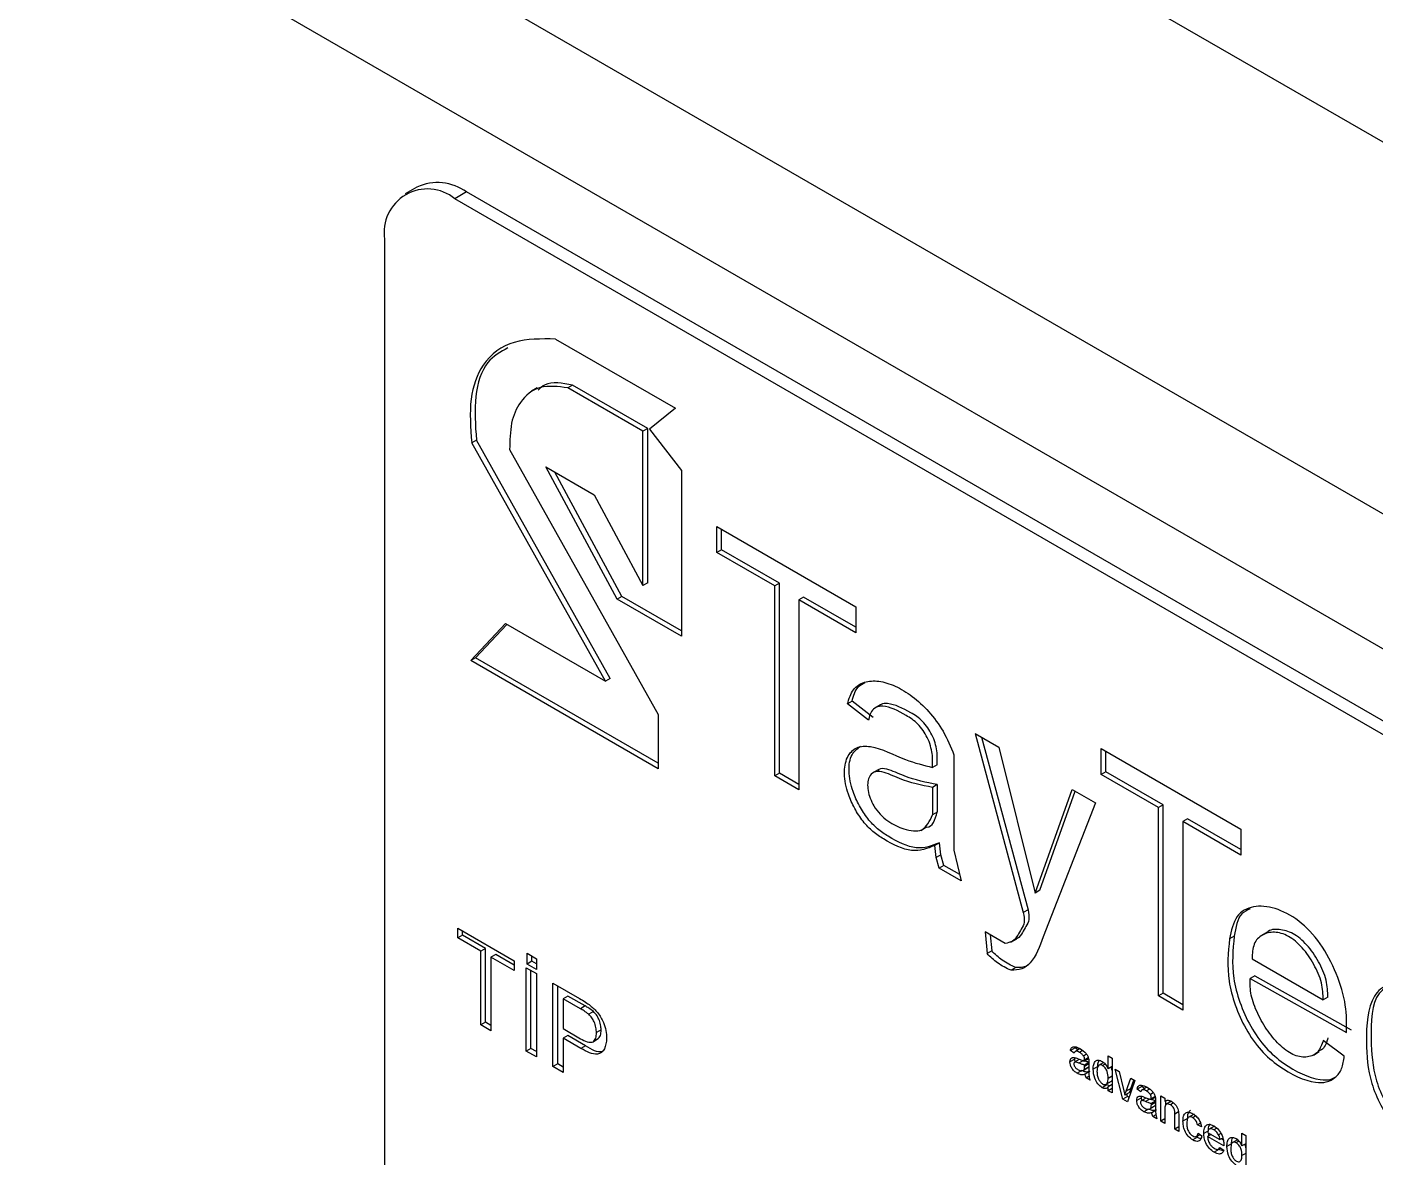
# Model space of a CAD drawing. Extents: x 75 to 2075, y 25 to 1460.
# Drawn here: x 1820.7 to 1874.9, y 1175.5 to 1220.9 of the extents above; entities that cross this region are included whole.
import ezdxf

# ---------------------------------------------------------------- set-up
doc = ezdxf.new("R2010")
doc.units = 0
doc.header["$LTSCALE"] = 5
doc.linetypes.add('SLD-KATı', pattern=[0])
doc.layers.get('0').update_dxf_attribs({"linetype": 'CONTINUOUS'})

msp = doc.modelspace()

# ---------------------------------------------------------------- linework, layer by layer
at = {"color": 7, "linetype": 'SLD-KATı'}
for p, q in [((1627.393, 1359.407), (1948.96, 1173.771)), ((1935.997, 1166.287), (1614.43, 1351.924)), ((1932.545, 1162.837), (1613.168, 1347.209)), ((1836.373, 1214.504), (1835.901, 1214.231)), ((1838.373, 1214.306), (1837.901, 1214.033)), ((1926.997, 1163.144), (1838.373, 1214.306)), ((1926.525, 1162.872), (1837.901, 1214.033)), ((1835.073, 1212.4), (1835.073, 1137.278)), ((1841.948, 1208.383), (1846.779, 1205.595)), ((1842.634, 1206.528), (1842.446, 1206.419)), ((1845.663, 1204.779), (1842.634, 1206.528)), ((1841.22, 1206.424), (1840.985, 1206.288)), ((1845.474, 1204.67), (1842.446, 1206.419)), ((1846.779, 1205.595), (1845.739, 1204.755)), ((1845.663, 1204.779), (1845.474, 1204.67)), ((1845.474, 1198.46), (1845.474, 1204.67)), ((1845.663, 1198.569), (1845.663, 1204.779)), ((1845.739, 1204.755), (1847.022, 1203.096)), ((1838.766, 1204.311), (1838.577, 1204.202)), ((1843.96, 1194.604), (1838.577, 1204.202)), ((1844.149, 1194.713), (1838.766, 1204.311)), ((1840.105, 1203.933), (1846.088, 1193.264)), ((1841.562, 1203.238), (1843.502, 1202.117)), ((1844.435, 1197.91), (1841.562, 1203.238)), ((1844.623, 1198.019), (1841.921, 1203.031)), ((1847.022, 1203.096), (1847.022, 1196.416)), ((1843.502, 1202.117), (1845.474, 1198.46)), ((1848.445, 1200.833), (1854.041, 1197.603)), ((1848.445, 1199.791), (1848.445, 1200.833)), ((1848.634, 1199.899), (1848.634, 1200.724)), ((1848.634, 1199.899), (1848.445, 1199.791)), ((1850.776, 1198.445), (1848.445, 1199.791)), ((1850.965, 1198.554), (1848.634, 1199.899)), ((1845.663, 1198.569), (1845.474, 1198.46)), ((1850.965, 1198.554), (1850.776, 1198.445)), ((1850.776, 1190.792), (1850.776, 1198.445)), ((1850.965, 1190.9), (1850.965, 1198.554)), ((1844.623, 1198.019), (1844.435, 1197.91)), ((1847.022, 1196.416), (1844.435, 1197.91)), ((1847.022, 1196.634), (1844.623, 1198.019)), ((1851.933, 1197.995), (1851.745, 1197.886)), ((1851.745, 1197.886), (1851.745, 1190.232)), ((1854.041, 1196.561), (1851.745, 1197.886)), ((1854.041, 1196.778), (1851.933, 1197.995)), ((1854.041, 1197.603), (1854.041, 1196.561)), ((1838.538, 1195.443), (1839.936, 1196.927)), ((1838.727, 1195.552), (1839.992, 1196.895)), ((1839.936, 1196.927), (1843.96, 1194.604)), ((1838.727, 1195.552), (1838.538, 1195.443)), ((1846.088, 1191.084), (1838.538, 1195.443)), ((1846.088, 1191.302), (1838.727, 1195.552)), ((1844.149, 1194.713), (1843.96, 1194.604)), ((1853.892, 1193.801), (1853.704, 1193.692)), ((1854.55, 1193.036), (1853.704, 1193.692)), ((1854.738, 1193.145), (1853.892, 1193.801)), ((1855.039, 1193.66), (1854.804, 1193.524)), ((1846.088, 1193.264), (1846.088, 1191.084)), ((1858.849, 1192.499), (1859.798, 1191.951)), ((1858.849, 1192.499), (1860.786, 1185.295)), ((1859.107, 1192.35), (1860.975, 1185.403)), ((1859.798, 1191.951), (1861.263, 1186.08)), ((1863.924, 1191.897), (1869.547, 1188.651)), ((1863.924, 1190.855), (1863.924, 1191.897)), ((1857.995, 1191.64), (1857.995, 1187.806)), ((1864.112, 1190.964), (1864.112, 1191.788)), ((1850.965, 1190.9), (1850.776, 1190.792)), ((1851.745, 1190.232), (1850.776, 1190.792)), ((1851.745, 1190.45), (1850.965, 1190.9)), ((1854.94, 1191.04), (1854.704, 1190.904)), ((1857.318, 1191.244), (1857.13, 1191.135)), ((1864.112, 1190.964), (1863.924, 1190.855)), ((1866.225, 1189.527), (1863.924, 1190.855)), ((1866.414, 1189.635), (1864.112, 1190.964)), ((1857.318, 1190.444), (1857.13, 1190.335)), ((1857.13, 1190.335), (1857.13, 1189.227)), ((1857.318, 1190.444), (1857.318, 1189.336)), ((1861.263, 1186.08), (1862.75, 1190.247)), ((1862.75, 1190.247), (1863.686, 1189.707)), ((1861.451, 1186.189), (1862.874, 1190.176)), ((1863.686, 1189.707), (1861.58, 1184.321)), ((1857.318, 1189.336), (1857.13, 1189.227)), ((1866.414, 1189.635), (1866.225, 1189.527)), ((1866.225, 1181.934), (1866.225, 1189.527)), ((1866.414, 1182.043), (1866.414, 1189.635)), ((1856.654, 1188.603), (1856.89, 1188.739)), ((1867.397, 1189.068), (1867.208, 1188.959)), ((1867.208, 1188.959), (1867.208, 1181.367)), ((1869.547, 1187.609), (1867.208, 1188.959)), ((1869.547, 1187.827), (1867.397, 1189.068)), ((1869.547, 1188.651), (1869.547, 1187.609)), ((1857.407, 1188.101), (1857.218, 1187.992)), ((1857.461, 1187.622), (1857.407, 1188.101)), ((1857.272, 1187.513), (1857.218, 1187.992)), ((1857.461, 1187.622), (1857.272, 1187.513)), ((1857.581, 1187.193), (1857.461, 1187.622)), ((1857.995, 1187.806), (1858.287, 1186.568)), ((1857.392, 1187.084), (1857.272, 1187.513)), ((1857.581, 1187.193), (1857.392, 1187.084)), ((1858.287, 1186.568), (1857.392, 1187.084)), ((1858.228, 1186.82), (1857.581, 1187.193)), ((1861.451, 1186.189), (1861.263, 1186.08)), ((1860.975, 1185.403), (1860.786, 1185.295)), ((1838.013, 1184.663), (1840.286, 1183.351)), ((1838.013, 1184.276), (1838.013, 1184.663)), ((1838.202, 1184.384), (1838.013, 1184.276)), ((1838.944, 1183.738), (1838.013, 1184.276)), ((1838.202, 1184.384), (1838.202, 1184.554)), ((1839.133, 1183.847), (1838.202, 1184.384)), ((1859.244, 1184.516), (1859.324, 1183.642)), ((1860.05, 1184.05), (1859.244, 1184.516)), ((1859.453, 1184.395), (1859.512, 1183.751)), ((1869.275, 1184.342), (1869.087, 1184.233)), ((1870.623, 1184.509), (1870.387, 1184.373)), ((1839.133, 1183.847), (1838.944, 1183.738)), ((1838.944, 1180.77), (1838.944, 1183.738)), ((1839.133, 1180.878), (1839.133, 1183.847)), ((1859.512, 1183.751), (1859.324, 1183.642)), ((1860.285, 1184.105), (1860.52, 1184.241)), ((1839.543, 1183.61), (1839.354, 1183.501)), ((1839.354, 1183.501), (1839.354, 1180.533)), ((1840.286, 1182.964), (1839.354, 1183.501)), ((1840.286, 1183.181), (1839.543, 1183.61)), ((1840.286, 1183.351), (1840.286, 1182.964)), ((1840.807, 1183.652), (1841.18, 1183.437)), ((1840.807, 1183.222), (1840.807, 1183.652)), ((1840.996, 1183.331), (1840.807, 1183.222)), ((1841.18, 1183.007), (1840.807, 1183.222)), ((1840.996, 1183.331), (1840.996, 1183.543)), ((1841.18, 1183.224), (1840.996, 1183.331)), ((1841.18, 1183.437), (1841.18, 1183.007)), ((1869.994, 1183.429), (1872.861, 1181.774)), ((1840.77, 1183.071), (1841.18, 1182.835)), ((1840.77, 1179.716), (1840.77, 1183.071)), ((1840.958, 1179.825), (1840.958, 1182.962)), ((1841.18, 1182.835), (1841.18, 1179.479)), ((1860.48, 1183.078), (1860.292, 1182.969)), ((1870.11, 1182.741), (1869.921, 1182.632)), ((1869.921, 1182.632), (1873.792, 1180.461)), ((1870.11, 1182.741), (1873.981, 1180.57)), ((1841.85, 1182.448), (1842.918, 1181.831)), ((1841.85, 1179.092), (1841.85, 1182.448)), ((1842.039, 1179.201), (1842.039, 1182.339)), ((1842.448, 1181.933), (1842.26, 1181.824)), ((1842.954, 1181.423), (1842.26, 1181.824)), ((1842.26, 1181.824), (1842.26, 1180.619)), ((1843.142, 1181.532), (1842.448, 1181.933)), ((1866.414, 1182.043), (1866.225, 1181.934)), ((1867.208, 1181.367), (1866.225, 1181.934)), ((1867.208, 1181.585), (1866.414, 1182.043)), ((1873.05, 1181.883), (1872.861, 1181.774)), ((1843.142, 1181.532), (1842.954, 1181.423)), ((1843.477, 1181.309), (1843.288, 1181.201)), ((1839.133, 1180.878), (1838.944, 1180.77)), ((1839.354, 1180.533), (1838.944, 1180.77)), ((1839.354, 1180.751), (1839.133, 1180.878)), ((1842.26, 1180.619), (1842.961, 1180.215)), ((1843.79, 1180.568), (1843.601, 1180.459)), ((1842.448, 1180.341), (1842.26, 1180.232)), ((1842.26, 1180.232), (1842.26, 1178.856)), ((1842.972, 1179.821), (1842.26, 1180.232)), ((1843.16, 1179.93), (1842.448, 1180.341)), ((1843.16, 1179.93), (1842.972, 1179.821)), ((1843.44, 1180.081), (1843.675, 1180.217)), ((1873.708, 1179.514), (1872.861, 1180.146)), ((1840.958, 1179.825), (1840.77, 1179.716)), ((1841.18, 1179.479), (1840.77, 1179.716)), ((1841.18, 1179.697), (1840.958, 1179.825)), ((1862.854, 1179.389), (1862.665, 1179.28)), ((1862.869, 1179.844), (1862.681, 1179.735)), ((1862.836, 1179.628), (1862.681, 1179.735)), ((1863.04, 1179.377), (1862.851, 1179.268)), ((1862.854, 1179.389), (1862.864, 1179.447)), ((1862.87, 1179.272), (1862.854, 1179.389)), ((1862.986, 1179.763), (1862.869, 1179.844)), ((1863.074, 1179.814), (1862.886, 1179.706)), ((1863.175, 1179.733), (1863.054, 1179.663)), ((1863.335, 1179.586), (1863.215, 1179.516)), ((1863.408, 1179.404), (1863.254, 1179.315)), ((1863.403, 1179.441), (1863.255, 1179.356)), ((1864.202, 1179.52), (1864.357, 1179.431)), ((1864.202, 1179.004), (1864.202, 1179.52)), ((1864.357, 1179.431), (1864.357, 1178.033)), ((1872.463, 1179.558), (1872.699, 1179.694)), ((1842.039, 1179.201), (1841.85, 1179.092)), ((1842.26, 1178.856), (1841.85, 1179.092)), ((1842.26, 1179.073), (1842.039, 1179.201)), ((1863.143, 1178.933), (1862.955, 1178.824)), ((1863.21, 1179.341), (1863.021, 1179.232)), ((1863.197, 1178.94), (1863.386, 1179.049)), ((1863.42, 1179.082), (1863.231, 1178.973)), ((1863.254, 1179.101), (1863.255, 1179.153)), ((1863.426, 1179.251), (1863.255, 1179.153)), ((1863.427, 1178.876), (1863.271, 1178.785)), ((1863.38, 1179.059), (1863.42, 1179.082)), ((1863.42, 1179.082), (1863.426, 1179.102)), ((1863.426, 1179.233), (1863.426, 1179.014)), ((1863.785, 1179.091), (1863.597, 1178.982)), ((1863.999, 1179.243), (1863.808, 1179.133)), ((1864.082, 1179.196), (1863.973, 1179.133)), ((1864.357, 1179.094), (1864.202, 1179.004)), ((1864.481, 1178.983), (1864.645, 1178.888)), ((1864.789, 1177.783), (1864.481, 1178.983)), ((1864.645, 1178.888), (1864.822, 1178.174)), ((1863.437, 1178.702), (1863.317, 1178.633)), ((1863.472, 1178.543), (1863.317, 1178.633)), ((1864.152, 1178.351), (1863.963, 1178.242)), ((1864.1, 1178.368), (1864.336, 1178.504)), ((1864.269, 1178.316), (1864.152, 1178.351)), ((1864.357, 1178.709), (1864.202, 1178.619)), ((1864.357, 1178.366), (1864.202, 1178.277)), ((1864.931, 1178.099), (1865.109, 1178.62)), ((1865.273, 1178.526), (1864.985, 1177.67)), ((1865.109, 1178.62), (1865.273, 1178.526)), ((1865.12, 1178.208), (1865.235, 1178.547)), ((1865.555, 1178.294), (1865.366, 1178.185)), ((1865.671, 1178.213), (1865.555, 1178.294)), ((1864.202, 1178.122), (1864.202, 1178.277)), ((1864.357, 1178.212), (1864.202, 1178.122)), ((1864.357, 1178.033), (1864.202, 1178.122)), ((1864.977, 1177.892), (1864.789, 1177.783)), ((1864.985, 1177.67), (1864.789, 1177.783)), ((1865.066, 1178.045), (1864.877, 1177.936)), ((1865.12, 1178.208), (1864.931, 1178.099)), ((1864.977, 1177.892), (1864.955, 1177.981)), ((1865.047, 1177.852), (1864.977, 1177.892)), ((1865.539, 1177.839), (1865.351, 1177.73)), ((1865.521, 1178.078), (1865.366, 1178.185)), ((1865.725, 1177.826), (1865.537, 1177.718)), ((1865.539, 1177.839), (1865.549, 1177.897)), ((1865.555, 1177.722), (1865.539, 1177.839)), ((1865.759, 1178.264), (1865.571, 1178.155)), ((1865.895, 1177.791), (1865.707, 1177.682)), ((1865.86, 1178.183), (1865.739, 1178.113)), ((1866.02, 1178.035), (1865.9, 1177.966)), ((1866.088, 1177.891), (1865.94, 1177.806)), ((1866.094, 1177.853), (1865.94, 1177.764)), ((1866.328, 1177.916), (1866.484, 1177.827)), ((1866.328, 1176.895), (1866.328, 1177.916)), ((1866.484, 1177.827), (1866.484, 1177.684)), ((1865.829, 1177.383), (1865.64, 1177.274)), ((1865.882, 1177.39), (1866.071, 1177.499)), ((1866.105, 1177.531), (1865.917, 1177.423)), ((1866.111, 1177.701), (1865.94, 1177.603)), ((1865.94, 1177.551), (1865.94, 1177.603)), ((1866.112, 1177.325), (1865.956, 1177.235)), ((1866.065, 1177.509), (1866.105, 1177.531)), ((1866.105, 1177.531), (1866.111, 1177.551)), ((1866.111, 1177.682), (1866.111, 1177.464)), ((1866.564, 1177.73), (1866.484, 1177.684)), ((1866.484, 1177.353), (1866.484, 1176.805)), ((1866.517, 1177.543), (1866.517, 1177.72)), ((1866.757, 1177.695), (1866.521, 1177.559)), ((1866.837, 1177.626), (1866.71, 1177.553)), ((1866.123, 1177.152), (1866.002, 1177.083)), ((1866.158, 1176.993), (1866.002, 1177.083)), ((1866.484, 1176.984), (1866.328, 1176.895)), ((1866.484, 1176.805), (1866.328, 1176.895)), ((1866.887, 1176.572), (1866.887, 1177.182)), ((1867.042, 1176.662), (1866.887, 1176.572)), ((1867.042, 1177.108), (1867.042, 1176.482)), ((1867.402, 1177), (1867.213, 1176.891)), ((1867.659, 1177.175), (1867.423, 1177.039)), ((1867.733, 1177.103), (1867.611, 1177.032)), ((1867.923, 1176.812), (1867.803, 1176.742)), ((1867.958, 1176.671), (1867.803, 1176.742)), ((1868.481, 1176.69), (1868.246, 1176.554)), ((1867.042, 1176.482), (1866.887, 1176.572)), ((1867.799, 1176.246), (1867.61, 1176.137)), ((1867.756, 1176.281), (1867.892, 1176.36)), ((1867.819, 1176.411), (1867.974, 1176.303)), ((1868.24, 1176.511), (1868.051, 1176.402)), ((1868.207, 1176.438), (1868.703, 1176.151)), ((1868.346, 1176.357), (1868.207, 1176.276)), ((1868.858, 1175.901), (1868.207, 1176.276)), ((1868.574, 1176.609), (1868.46, 1176.543)), ((1868.736, 1176.401), (1868.646, 1176.349)), ((1868.816, 1176.216), (1868.703, 1176.151)), ((1868.843, 1176.127), (1868.752, 1176.179)), ((1869.385, 1176.134), (1869.194, 1176.023)), ((1869.588, 1176.411), (1869.743, 1176.321)), ((1869.588, 1175.895), (1869.588, 1176.411)), ((1869.743, 1176.321), (1869.743, 1174.923)), ((1868.657, 1175.75), (1868.468, 1175.641)), ((1868.65, 1175.771), (1868.724, 1175.814)), ((1868.828, 1175.695), (1868.657, 1175.75)), ((1868.702, 1175.829), (1868.854, 1175.724)), ((1869.171, 1175.981), (1868.983, 1175.872)), ((1869.468, 1176.087), (1869.359, 1176.023)), ((1869.743, 1175.984), (1869.588, 1175.895)), ((1869.743, 1175.599), (1869.588, 1175.51))]:
    msp.add_line(p, q, dxfattribs=at)
at = {"color": 8, "linetype": 'SLD-KATı'}
for p, q in [((1863.426, 1179.2), (1863.254, 1179.101)), ((1866.111, 1177.65), (1865.94, 1177.551)), ((1867.035, 1177.268), (1866.887, 1177.182))]:
    msp.add_line(p, q, dxfattribs=at)
at = {"color": 7, "linetype": 'SLD-KATı'}
for centre, radius, start, end in [((1837.201, 1212.67), 2.012, 54.3824, 114.3071), ((1836.797, 1212.68), 1.747, 50.7967, 189.214)]:
    msp.add_arc(centre, radius, start, end, dxfattribs=at)
for points, knots in [([(1841.948, 1208.383), (1841.373, 1208.393), (1840.225, 1208.413), (1839.008, 1207.545), (1838.447, 1206.032), (1838.534, 1204.814), (1838.577, 1204.202)], [0, 0, 0, 0, 0.279186, 0.557658, 0.7777974, 1, 1, 1, 1]), ([(1840.033, 1208.03), (1839.74, 1207.867), (1839.086, 1207.503), (1838.644, 1206.125), (1838.725, 1204.918), (1838.766, 1204.311)], [0, 0, 0, 0, 0.28811, 0.642395, 1, 1, 1, 1]), ([(1842.446, 1206.419), (1842.058, 1206.468), (1841.286, 1206.567), (1840.534, 1205.947), (1840.128, 1205.042), (1840.113, 1204.301), (1840.105, 1203.933)], [0, 0, 0, 0, 0.280802, 0.559008, 0.780477, 1, 1, 1, 1]), ([(1842.634, 1206.528), (1842.229, 1206.608), (1841.683, 1206.716), (1841.338, 1206.408), (1841.248, 1206.328)], [0, 0, 0, 0, 0.741697, 1, 1, 1, 1]), ([(1853.704, 1193.692), (1853.77, 1193.903), (1853.901, 1194.318), (1854.376, 1194.607), (1854.962, 1194.643), (1855.628, 1194.442), (1856.322, 1194.026), (1856.992, 1193.407), (1857.604, 1192.59), (1857.862, 1191.963), (1857.995, 1191.64)], [0, 0, 0, 0, 0.121763, 0.240132, 0.360884, 0.484762, 0.610237, 0.736094, 0.863877, 1, 1, 1, 1]), ([(1853.892, 1193.801), (1853.953, 1194.021), (1854.051, 1194.371), (1854.312, 1194.507), (1854.41, 1194.558)], [0, 0, 0, 0, 0.6256716, 1, 1, 1, 1]), ([(1857.13, 1191.135), (1857.136, 1191.316), (1857.15, 1191.686), (1856.961, 1192.333), (1856.553, 1192.929), (1855.909, 1193.338), (1855.312, 1193.636), (1854.855, 1193.581), (1854.637, 1193.394), (1854.581, 1193.162), (1854.55, 1193.036)], [0, 0, 0, 0, 0.122605, 0.25141, 0.371957, 0.495588, 0.73983, 0.819104, 0.902174, 1, 1, 1, 1]), ([(1857.318, 1191.244), (1857.325, 1191.425), (1857.338, 1191.795), (1857.149, 1192.442), (1856.742, 1193.037), (1856.095, 1193.451), (1855.517, 1193.72), (1855.108, 1193.718), (1855.034, 1193.647), (1855.022, 1193.636)], [0, 0, 0, 0, 0.14699, 0.301413, 0.445936, 0.594156, 0.886976, 0.982016, 1, 1, 1, 1]), ([(1857.218, 1187.992), (1856.923, 1187.873), (1856.332, 1187.637), (1855.392, 1188.096), (1854.73, 1188.532), (1854.321, 1188.958), (1853.984, 1189.484), (1853.688, 1190.143), (1853.53, 1190.902), (1853.662, 1191.581), (1854.045, 1191.986), (1854.865, 1192.025), (1855.952, 1191.426), (1856.771, 1191.224), (1857.13, 1191.135)], [0, 0, 0, 0, 0.124221, 0.248385, 0.295256, 0.341902, 0.389973, 0.438666, 0.50976, 0.58003, 0.650853, 0.720795, 0.87759, 1, 1, 1, 1]), ([(1857.407, 1188.101), (1857.111, 1187.982), (1856.52, 1187.746), (1855.58, 1188.205), (1854.918, 1188.64), (1854.51, 1189.067), (1854.173, 1189.592), (1853.876, 1190.253), (1853.721, 1191.005), (1853.833, 1191.684), (1854.1, 1191.89), (1854.225, 1191.988)], [0, 0, 0, 0, 0.1932833, 0.3864792, 0.4594081, 0.5319877, 0.6067855, 0.6825498, 0.7931688, 0.9025075, 1, 1, 1, 1]), ([(1857.13, 1190.335), (1856.691, 1190.418), (1856.027, 1190.544), (1855.202, 1190.974), (1854.767, 1190.981), (1854.572, 1190.786), (1854.511, 1190.504), (1854.524, 1190.211), (1854.613, 1189.895), (1854.834, 1189.424), (1855.343, 1188.919), (1856.02, 1188.616), (1856.795, 1188.492), (1857.016, 1188.977), (1857.13, 1189.227)], [0, 0, 0, 0, 0.207086, 0.313605, 0.366848, 0.418987, 0.455273, 0.491973, 0.528442, 0.564636, 0.655683, 0.752669, 0.872556, 1, 1, 1, 1]), ([(1857.318, 1190.444), (1856.876, 1190.533), (1856.206, 1190.668), (1855.405, 1191.061), (1855.023, 1191.115), (1854.942, 1191.025), (1854.929, 1191.009)], [0, 0, 0, 0, 0.548355, 0.830411, 0.971395, 1, 1, 1, 1]), ([(1856.862, 1188.74), (1856.871, 1188.739), (1857.139, 1188.722), (1857.23, 1189.034), (1857.318, 1189.336)], [0, 0, 0, 0, 0.032373, 1, 1, 1, 1]), ([(1860.975, 1185.403), (1860.998, 1185.266), (1861.043, 1184.991), (1860.891, 1184.734), (1860.745, 1184.478), (1860.625, 1184.277), (1860.508, 1184.244), (1860.491, 1184.24)], [0, 0, 0, 0, 0.230298, 0.458146, 0.68867, 0.954512, 1, 1, 1, 1]), ([(1873.792, 1180.461), (1873.8, 1180.82), (1873.817, 1181.559), (1873.423, 1182.833), (1872.793, 1184.069), (1871.878, 1185.035), (1870.911, 1185.519), (1870.028, 1185.599), (1869.301, 1185.22), (1869.159, 1184.566), (1869.087, 1184.233)], [0, 0, 0, 0, 0.122563, 0.251742, 0.378282, 0.500186, 0.624578, 0.748934, 0.871905, 1, 1, 1, 1]), ([(1869.92, 1185.44), (1869.797, 1185.386), (1869.425, 1185.221), (1869.335, 1184.695), (1869.275, 1184.342)], [0, 0, 0, 0, 0.330098, 1, 1, 1, 1]), ([(1860.786, 1185.295), (1860.809, 1185.157), (1860.855, 1184.882), (1860.702, 1184.627), (1860.56, 1184.362), (1860.369, 1184.111), (1860.157, 1184.071), (1860.05, 1184.05)], [0, 0, 0, 0, 0.1873861, 0.372778, 0.5603476, 0.7766545, 1, 1, 1, 1]), ([(1861.58, 1184.321), (1861.443, 1183.926), (1861.253, 1183.377), (1860.74, 1182.993), (1860.442, 1182.977), (1860.292, 1182.969)], [0, 0, 0, 0, 0.558699, 0.776997, 1, 1, 1, 1]), ([(1869.275, 1184.342), (1869.223, 1183.798), (1869.117, 1182.705), (1869.714, 1180.992), (1870.525, 1179.818), (1871.508, 1178.999), (1872.439, 1178.558), (1873.137, 1178.541), (1873.322, 1178.655), (1873.392, 1178.698)], [0, 0, 0, 0, 0.219653, 0.440978, 0.552627, 0.661596, 0.882095, 0.955337, 1, 1, 1, 1]), ([(1872.861, 1181.774), (1872.853, 1181.999), (1872.837, 1182.456), (1872.5, 1183.222), (1872.036, 1183.9), (1871.454, 1184.392), (1870.876, 1184.545), (1870.395, 1184.427), (1870.03, 1184.078), (1870.006, 1183.643), (1869.994, 1183.429)], [0, 0, 0, 0, 0.122345, 0.248026, 0.37402, 0.496818, 0.622213, 0.751279, 0.877781, 1, 1, 1, 1]), ([(1873.05, 1181.883), (1873.042, 1182.108), (1873.026, 1182.565), (1872.689, 1183.331), (1872.226, 1184.008), (1871.639, 1184.506), (1871.079, 1184.634), (1870.711, 1184.62), (1870.599, 1184.495), (1870.599, 1184.495)], [0, 0, 0, 0, 0.162832, 0.330106, 0.497794, 0.66123, 0.828121, 0.9999, 1, 1, 1, 1]), ([(1860.48, 1183.078), (1860.296, 1183.163), (1859.965, 1183.316), (1859.651, 1183.618), (1859.512, 1183.751)], [0, 0, 0, 0, 0.5588689, 1, 1, 1, 1]), ([(1869.087, 1184.233), (1869.034, 1183.689), (1868.928, 1182.597), (1869.526, 1180.884), (1870.336, 1179.709), (1871.318, 1178.893), (1872.258, 1178.435), (1873.001, 1178.446), (1873.362, 1178.638), (1873.633, 1178.982), (1873.683, 1179.336), (1873.708, 1179.514)], [0, 0, 0, 0, 0.186538, 0.374496, 0.469314, 0.561855, 0.749112, 0.811311, 0.874161, 0.936885, 1, 1, 1, 1]), ([(1860.292, 1182.969), (1860.107, 1183.055), (1859.776, 1183.207), (1859.462, 1183.509), (1859.324, 1183.642)], [0, 0, 0, 0, 0.5588689, 1, 1, 1, 1]), ([(1861.014, 1183.211), (1860.982, 1183.186), (1860.838, 1183.075), (1860.636, 1183.077), (1860.48, 1183.078)], [0, 0, 0, 0, 0.225901, 1, 1, 1, 1]), ([(1872.861, 1180.146), (1872.8, 1179.976), (1872.678, 1179.634), (1872.245, 1179.44), (1871.715, 1179.497), (1871.137, 1179.896), (1870.62, 1180.501), (1870.206, 1181.213), (1869.916, 1181.977), (1869.92, 1182.416), (1869.921, 1182.632)], [0, 0, 0, 0, 0.122507, 0.24759, 0.370887, 0.493121, 0.620301, 0.750041, 0.876909, 1, 1, 1, 1]), ([(1879.023, 1178.908), (1878.951, 1179.288), (1878.808, 1180.052), (1878.124, 1181.238), (1877.209, 1181.924), (1876.305, 1182.44), (1875.454, 1182.481), (1874.671, 1181.817), (1874.551, 1180.269), (1874.666, 1178.713), (1875.147, 1177.531), (1875.676, 1176.715), (1876.315, 1176.05), (1876.998, 1175.6), (1877.669, 1175.369), (1878.338, 1175.382), (1878.948, 1175.747), (1879.042, 1176.392), (1879.089, 1176.715)], [0, 0, 0, 0, 0.062352, 0.125292, 0.187193, 0.249774, 0.312389, 0.375103, 0.499792, 0.593028, 0.640062, 0.687227, 0.73447, 0.78126, 0.828083, 0.875082, 0.937492, 1, 1, 1, 1]), ([(1875.516, 1182.361), (1875.369, 1182.265), (1874.806, 1181.899), (1874.753, 1180.357), (1874.853, 1178.824), (1875.336, 1177.64), (1875.864, 1176.824), (1876.503, 1176.16), (1877.189, 1175.705), (1877.849, 1175.491), (1878.39, 1175.448), (1878.608, 1175.632), (1878.682, 1175.695)], [0, 0, 0, 0, 0.077658, 0.296962, 0.460945, 0.54367, 0.626623, 0.709714, 0.792008, 0.874361, 0.957023, 1, 1, 1, 1]), ([(1842.918, 1181.831), (1842.998, 1181.784), (1843.143, 1181.7), (1843.286, 1181.597), (1843.348, 1181.551)], [0, 0, 0, 0, 0.560101, 1, 1, 1, 1]), ([(1843.348, 1181.551), (1843.454, 1181.461), (1843.664, 1181.28), (1843.88, 1180.897), (1843.993, 1180.538), (1844.005, 1180.337), (1844.011, 1180.236)], [0, 0, 0, 0, 0.280013, 0.55891, 0.779396, 1, 1, 1, 1]), ([(1843.288, 1181.201), (1843.226, 1181.247), (1843.115, 1181.331), (1843.003, 1181.395), (1842.954, 1181.423)], [0, 0, 0, 0, 0.5595849, 1, 1, 1, 1]), ([(1843.477, 1181.309), (1843.415, 1181.356), (1843.304, 1181.439), (1843.192, 1181.504), (1843.142, 1181.532)], [0, 0, 0, 0, 0.5595849, 1, 1, 1, 1]), ([(1843.601, 1180.459), (1843.597, 1180.528), (1843.59, 1180.666), (1843.518, 1180.879), (1843.416, 1181.067), (1843.331, 1181.156), (1843.288, 1181.201)], [0, 0, 0, 0, 0.280261, 0.560078, 0.78015, 1, 1, 1, 1]), ([(1843.79, 1180.568), (1843.786, 1180.637), (1843.779, 1180.775), (1843.707, 1180.987), (1843.604, 1181.176), (1843.519, 1181.265), (1843.477, 1181.309)], [0, 0, 0, 0, 0.280261, 0.560078, 0.78015, 1, 1, 1, 1]), ([(1843.651, 1180.204), (1843.694, 1180.245), (1843.779, 1180.328), (1843.786, 1180.487), (1843.79, 1180.568)], [0, 0, 0, 0, 0.497097, 1, 1, 1, 1]), ([(1842.961, 1180.215), (1843.05, 1180.167), (1843.227, 1180.072), (1843.466, 1180.055), (1843.587, 1180.224), (1843.596, 1180.381), (1843.601, 1180.459)], [0, 0, 0, 0, 0.281401, 0.559753, 0.779356, 1, 1, 1, 1]), ([(1844.011, 1180.236), (1843.995, 1180.077), (1843.965, 1179.76), (1843.594, 1179.49), (1843.208, 1179.695), (1842.972, 1179.821)], [0, 0, 0, 0, 0.2807512, 0.5597085, 1, 1, 1, 1]), ([(1843.926, 1179.776), (1843.894, 1179.748), (1843.718, 1179.593), (1843.411, 1179.779), (1843.16, 1179.93)], [0, 0, 0, 0, 0.185145, 1, 1, 1, 1]), ([(1873.05, 1180.255), (1872.997, 1180.073), (1872.922, 1179.815), (1872.718, 1179.736), (1872.658, 1179.713)], [0, 0, 0, 0, 0.704225, 1, 1, 1, 1]), ([(1862.665, 1179.28), (1862.669, 1179.316), (1862.675, 1179.388), (1862.743, 1179.465), (1862.823, 1179.457), (1862.871, 1179.451)], [0, 0, 0, 0, 0.280458, 0.560983, 1, 1, 1, 1]), ([(1862.681, 1179.735), (1862.695, 1179.783), (1862.723, 1179.877), (1862.876, 1179.913), (1863.004, 1179.848), (1863.082, 1179.809)], [0, 0, 0, 0, 0.28043, 0.559303, 1, 1, 1, 1]), ([(1863.054, 1179.663), (1863.027, 1179.678), (1862.975, 1179.706), (1862.901, 1179.722), (1862.856, 1179.684), (1862.843, 1179.647), (1862.836, 1179.628)], [0, 0, 0, 0, 0.280855, 0.559751, 0.7795, 1, 1, 1, 1]), ([(1862.871, 1179.451), (1862.894, 1179.444), (1862.937, 1179.43), (1862.98, 1179.412), (1862.998, 1179.403)], [0, 0, 0, 0, 0.559918, 1, 1, 1, 1]), ([(1862.998, 1179.403), (1863.047, 1179.383), (1863.133, 1179.345), (1863.217, 1179.324), (1863.254, 1179.315)], [0, 0, 0, 0, 0.560185, 1, 1, 1, 1]), ([(1863.215, 1179.516), (1863.187, 1179.551), (1863.137, 1179.613), (1863.079, 1179.648), (1863.054, 1179.663)], [0, 0, 0, 0, 0.557871, 1, 1, 1, 1]), ([(1863.082, 1179.809), (1863.163, 1179.757), (1863.275, 1179.685), (1863.391, 1179.511), (1863.409, 1179.431), (1863.418, 1179.39)], [0, 0, 0, 0, 0.559253, 0.779195, 1, 1, 1, 1]), ([(1863.255, 1179.356), (1863.255, 1179.385), (1863.254, 1179.436), (1863.227, 1179.492), (1863.215, 1179.516)], [0, 0, 0, 0, 0.561903, 1, 1, 1, 1]), ([(1863.418, 1179.39), (1863.421, 1179.36), (1863.426, 1179.306), (1863.426, 1179.255), (1863.426, 1179.233)], [0, 0, 0, 0, 0.559817, 1, 1, 1, 1]), ([(1862.955, 1178.824), (1862.914, 1178.85), (1862.834, 1178.902), (1862.733, 1179.028), (1862.673, 1179.165), (1862.668, 1179.242), (1862.665, 1179.28)], [0, 0, 0, 0, 0.280815, 0.55969, 0.779696, 1, 1, 1, 1]), ([(1863.021, 1179.232), (1862.977, 1179.252), (1862.922, 1179.277), (1862.863, 1179.275), (1862.84, 1179.262), (1862.824, 1179.237), (1862.821, 1179.213), (1862.82, 1179.201)], [0, 0, 0, 0, 0.50028, 0.625326, 0.750269, 0.875147, 1, 1, 1, 1]), ([(1862.82, 1179.201), (1862.822, 1179.183), (1862.825, 1179.148), (1862.853, 1179.091), (1862.906, 1179.02), (1862.956, 1178.988), (1862.99, 1178.965)], [0, 0, 0, 0, 0.186565, 0.373467, 0.560613, 1, 1, 1, 1]), ([(1862.99, 1178.965), (1863.045, 1178.941), (1863.142, 1178.899), (1863.204, 1178.95), (1863.231, 1178.973)], [0, 0, 0, 0, 0.5597581, 1, 1, 1, 1]), ([(1863.255, 1179.153), (1863.212, 1179.164), (1863.135, 1179.183), (1863.056, 1179.217), (1863.021, 1179.232)], [0, 0, 0, 0, 0.5597597, 1, 1, 1, 1]), ([(1863.459, 1178.894), (1863.406, 1178.879), (1863.312, 1178.853), (1863.195, 1178.909), (1863.143, 1178.933)], [0, 0, 0, 0, 0.559971, 1, 1, 1, 1]), ([(1863.231, 1178.973), (1863.239, 1178.994), (1863.254, 1179.031), (1863.254, 1179.08), (1863.254, 1179.101)], [0, 0, 0, 0, 0.5589946, 1, 1, 1, 1]), ([(1863.254, 1179.315), (1863.254, 1179.322), (1863.255, 1179.336), (1863.255, 1179.35), (1863.255, 1179.356)], [0, 0, 0, 0, 0.560023, 1, 1, 1, 1]), ([(1863.444, 1179.262), (1863.401, 1179.272), (1863.341, 1179.287), (1863.28, 1179.312), (1863.263, 1179.32)], [0, 0, 0, 0, 0.721008, 1, 1, 1, 1]), ([(1863.426, 1179.014), (1863.426, 1178.963), (1863.426, 1178.878), (1863.429, 1178.76), (1863.439, 1178.654), (1863.461, 1178.58), (1863.472, 1178.543)], [0, 0, 0, 0, 0.340206, 0.560339, 0.780175, 1, 1, 1, 1]), ([(1863.597, 1178.982), (1863.601, 1179.05), (1863.609, 1179.188), (1863.686, 1179.327), (1863.817, 1179.365), (1863.914, 1179.322), (1863.963, 1179.3)], [0, 0, 0, 0, 0.280962, 0.56044, 0.780127, 1, 1, 1, 1]), ([(1863.963, 1178.242), (1863.902, 1178.289), (1863.78, 1178.382), (1863.624, 1178.672), (1863.607, 1178.864), (1863.597, 1178.982)], [0, 0, 0, 0, 0.279615, 0.559901, 1, 1, 1, 1]), ([(1863.973, 1179.133), (1863.955, 1179.142), (1863.918, 1179.16), (1863.851, 1179.164), (1863.761, 1179.103), (1863.755, 1178.977), (1863.752, 1178.892)], [0, 0, 0, 0, 0.125718, 0.25135, 0.501025, 1, 1, 1, 1]), ([(1863.752, 1178.892), (1863.753, 1178.844), (1863.757, 1178.748), (1863.802, 1178.598), (1863.883, 1178.466), (1863.947, 1178.418), (1863.979, 1178.394)], [0, 0, 0, 0, 0.2812057, 0.5608389, 0.7808122, 1, 1, 1, 1]), ([(1863.785, 1179.091), (1863.786, 1179.163), (1863.787, 1179.263), (1863.83, 1179.324), (1863.842, 1179.341)], [0, 0, 0, 0, 0.722234, 1, 1, 1, 1]), ([(1863.963, 1179.3), (1863.99, 1179.282), (1864.043, 1179.247), (1864.132, 1179.145), (1864.175, 1179.057), (1864.202, 1179.004)], [0, 0, 0, 0, 0.280563, 0.560896, 1, 1, 1, 1]), ([(1864.202, 1178.619), (1864.198, 1178.711), (1864.192, 1178.848), (1864.099, 1179.019), (1864.03, 1179.095), (1863.992, 1179.12), (1863.973, 1179.133)], [0, 0, 0, 0, 0.498965, 0.748684, 0.874281, 1, 1, 1, 1]), ([(1864.357, 1178.936), (1864.356, 1178.96), (1864.353, 1179.004), (1864.325, 1179.047), (1864.312, 1179.067)], [0, 0, 0, 0, 0.534605, 1, 1, 1, 1]), ([(1863.271, 1178.785), (1863.218, 1178.77), (1863.123, 1178.744), (1863.006, 1178.8), (1862.955, 1178.824)], [0, 0, 0, 0, 0.559971, 1, 1, 1, 1]), ([(1863.317, 1178.633), (1863.305, 1178.662), (1863.283, 1178.713), (1863.274, 1178.763), (1863.271, 1178.785)], [0, 0, 0, 0, 0.559697, 1, 1, 1, 1]), ([(1863.979, 1178.394), (1864.006, 1178.382), (1864.059, 1178.358), (1864.125, 1178.375), (1864.193, 1178.446), (1864.198, 1178.548), (1864.202, 1178.619)], [0, 0, 0, 0, 0.186719, 0.373542, 0.560525, 1, 1, 1, 1]), ([(1864.312, 1178.491), (1864.332, 1178.501), (1864.352, 1178.512), (1864.357, 1178.539), (1864.357, 1178.54)], [0, 0, 0, 0, 0.959586, 1, 1, 1, 1]), ([(1865.366, 1178.185), (1865.38, 1178.233), (1865.409, 1178.327), (1865.562, 1178.362), (1865.689, 1178.298), (1865.767, 1178.258)], [0, 0, 0, 0, 0.28043, 0.559303, 1, 1, 1, 1]), ([(1864.202, 1178.277), (1864.187, 1178.258), (1864.158, 1178.221), (1864.079, 1178.192), (1864.007, 1178.223), (1863.963, 1178.242)], [0, 0, 0, 0, 0.281116, 0.561725, 1, 1, 1, 1]), ([(1864.822, 1178.174), (1864.833, 1178.13), (1864.853, 1178.05), (1864.87, 1177.971), (1864.877, 1177.936)], [0, 0, 0, 0, 0.559981, 1, 1, 1, 1]), ([(1864.877, 1177.936), (1864.886, 1177.968), (1864.903, 1178.023), (1864.923, 1178.076), (1864.931, 1178.099)], [0, 0, 0, 0, 0.559986, 1, 1, 1, 1]), ([(1865.066, 1178.045), (1865.075, 1178.076), (1865.092, 1178.132), (1865.111, 1178.185), (1865.12, 1178.208)], [0, 0, 0, 0, 0.559986, 1, 1, 1, 1]), ([(1865.351, 1177.73), (1865.354, 1177.766), (1865.361, 1177.837), (1865.429, 1177.915), (1865.508, 1177.907), (1865.556, 1177.901)], [0, 0, 0, 0, 0.280458, 0.560983, 1, 1, 1, 1]), ([(1865.739, 1178.113), (1865.713, 1178.128), (1865.66, 1178.156), (1865.586, 1178.171), (1865.542, 1178.134), (1865.528, 1178.097), (1865.521, 1178.078)], [0, 0, 0, 0, 0.280855, 0.559751, 0.7795, 1, 1, 1, 1]), ([(1865.556, 1177.901), (1865.58, 1177.894), (1865.622, 1177.88), (1865.665, 1177.861), (1865.684, 1177.853)], [0, 0, 0, 0, 0.559918, 1, 1, 1, 1]), ([(1865.684, 1177.853), (1865.732, 1177.832), (1865.819, 1177.795), (1865.903, 1177.774), (1865.94, 1177.764)], [0, 0, 0, 0, 0.560185, 1, 1, 1, 1]), ([(1865.9, 1177.966), (1865.872, 1178.001), (1865.822, 1178.063), (1865.765, 1178.098), (1865.739, 1178.113)], [0, 0, 0, 0, 0.557871, 1, 1, 1, 1]), ([(1865.767, 1178.258), (1865.848, 1178.207), (1865.961, 1178.135), (1866.076, 1177.961), (1866.095, 1177.88), (1866.104, 1177.84)], [0, 0, 0, 0, 0.559253, 0.779195, 1, 1, 1, 1]), ([(1865.94, 1177.806), (1865.94, 1177.835), (1865.939, 1177.886), (1865.912, 1177.942), (1865.9, 1177.966)], [0, 0, 0, 0, 0.561903, 1, 1, 1, 1]), ([(1865.94, 1177.764), (1865.94, 1177.772), (1865.94, 1177.786), (1865.94, 1177.8), (1865.94, 1177.806)], [0, 0, 0, 0, 0.560023, 1, 1, 1, 1]), ([(1866.129, 1177.712), (1866.086, 1177.722), (1866.027, 1177.736), (1865.965, 1177.762), (1865.948, 1177.769)], [0, 0, 0, 0, 0.721008, 1, 1, 1, 1]), ([(1866.104, 1177.84), (1866.106, 1177.81), (1866.111, 1177.756), (1866.111, 1177.705), (1866.111, 1177.682)], [0, 0, 0, 0, 0.559817, 1, 1, 1, 1]), ([(1865.64, 1177.274), (1865.6, 1177.3), (1865.519, 1177.352), (1865.418, 1177.478), (1865.359, 1177.615), (1865.353, 1177.692), (1865.351, 1177.73)], [0, 0, 0, 0, 0.280815, 0.55969, 0.779696, 1, 1, 1, 1]), ([(1865.707, 1177.682), (1865.663, 1177.702), (1865.607, 1177.727), (1865.549, 1177.725), (1865.525, 1177.712), (1865.509, 1177.687), (1865.507, 1177.663), (1865.506, 1177.651)], [0, 0, 0, 0, 0.50028, 0.625326, 0.750269, 0.875147, 1, 1, 1, 1]), ([(1865.506, 1177.651), (1865.507, 1177.633), (1865.511, 1177.597), (1865.538, 1177.54), (1865.591, 1177.469), (1865.641, 1177.437), (1865.676, 1177.415)], [0, 0, 0, 0, 0.186565, 0.373467, 0.560613, 1, 1, 1, 1]), ([(1865.956, 1177.235), (1865.903, 1177.22), (1865.808, 1177.193), (1865.691, 1177.249), (1865.64, 1177.274)], [0, 0, 0, 0, 0.559971, 1, 1, 1, 1]), ([(1865.676, 1177.415), (1865.73, 1177.391), (1865.828, 1177.349), (1865.889, 1177.4), (1865.917, 1177.423)], [0, 0, 0, 0, 0.5597581, 1, 1, 1, 1]), ([(1865.94, 1177.603), (1865.897, 1177.614), (1865.821, 1177.633), (1865.742, 1177.667), (1865.707, 1177.682)], [0, 0, 0, 0, 0.55976, 1, 1, 1, 1]), ([(1866.144, 1177.344), (1866.091, 1177.329), (1865.997, 1177.302), (1865.88, 1177.358), (1865.829, 1177.383)], [0, 0, 0, 0, 0.559971, 1, 1, 1, 1]), ([(1865.917, 1177.423), (1865.925, 1177.444), (1865.939, 1177.481), (1865.939, 1177.53), (1865.94, 1177.551)], [0, 0, 0, 0, 0.558995, 1, 1, 1, 1]), ([(1866.002, 1177.083), (1865.99, 1177.112), (1865.968, 1177.163), (1865.96, 1177.213), (1865.956, 1177.235)], [0, 0, 0, 0, 0.559697, 1, 1, 1, 1]), ([(1866.111, 1177.464), (1866.111, 1177.413), (1866.112, 1177.328), (1866.115, 1177.209), (1866.125, 1177.104), (1866.147, 1177.03), (1866.158, 1176.993)], [0, 0, 0, 0, 0.340206, 0.560339, 0.780175, 1, 1, 1, 1]), ([(1866.484, 1177.684), (1866.502, 1177.701), (1866.538, 1177.734), (1866.63, 1177.747), (1866.706, 1177.711), (1866.753, 1177.689)], [0, 0, 0, 0, 0.280554, 0.560815, 1, 1, 1, 1]), ([(1866.71, 1177.553), (1866.684, 1177.565), (1866.632, 1177.59), (1866.562, 1177.588), (1866.488, 1177.527), (1866.485, 1177.425), (1866.484, 1177.353)], [0, 0, 0, 0, 0.187273, 0.374362, 0.56054, 1, 1, 1, 1]), ([(1866.887, 1177.182), (1866.887, 1177.218), (1866.886, 1177.291), (1866.855, 1177.408), (1866.784, 1177.502), (1866.735, 1177.536), (1866.71, 1177.553)], [0, 0, 0, 0, 0.28168, 0.559785, 0.779587, 1, 1, 1, 1]), ([(1866.753, 1177.689), (1866.789, 1177.665), (1866.861, 1177.616), (1866.954, 1177.509), (1867.013, 1177.388), (1867.027, 1177.316), (1867.034, 1177.28)], [0, 0, 0, 0, 0.280216, 0.559971, 0.779636, 1, 1, 1, 1]), ([(1867.034, 1177.28), (1867.037, 1177.247), (1867.042, 1177.188), (1867.042, 1177.132), (1867.042, 1177.108)], [0, 0, 0, 0, 0.559791, 1, 1, 1, 1]), ([(1867.213, 1176.891), (1867.217, 1176.963), (1867.225, 1177.106), (1867.312, 1177.247), (1867.459, 1177.264), (1867.56, 1177.218), (1867.61, 1177.194)], [0, 0, 0, 0, 0.280838, 0.55968, 0.779579, 1, 1, 1, 1]), ([(1867.402, 1177), (1867.404, 1177.074), (1867.41, 1177.22), (1867.484, 1177.3), (1867.52, 1177.34)], [0, 0, 0, 0, 0.506404, 1, 1, 1, 1]), ([(1867.61, 1176.137), (1867.546, 1176.182), (1867.418, 1176.271), (1867.28, 1176.5), (1867.22, 1176.713), (1867.216, 1176.832), (1867.213, 1176.891)], [0, 0, 0, 0, 0.279595, 0.558341, 0.778834, 1, 1, 1, 1]), ([(1867.611, 1177.032), (1867.583, 1177.046), (1867.526, 1177.073), (1867.452, 1177.064), (1867.376, 1176.992), (1867.372, 1176.883), (1867.368, 1176.806)], [0, 0, 0, 0, 0.187089, 0.37388, 0.56073, 1, 1, 1, 1]), ([(1867.368, 1176.806), (1867.37, 1176.757), (1867.373, 1176.658), (1867.417, 1176.503), (1867.506, 1176.37), (1867.572, 1176.324), (1867.605, 1176.301)], [0, 0, 0, 0, 0.281276, 0.560536, 0.78011, 1, 1, 1, 1]), ([(1867.61, 1177.194), (1867.656, 1177.164), (1867.748, 1177.104), (1867.861, 1176.96), (1867.932, 1176.807), (1867.949, 1176.716), (1867.958, 1176.671)], [0, 0, 0, 0, 0.2802671, 0.5594386, 0.7795347, 1, 1, 1, 1]), ([(1867.803, 1176.742), (1867.795, 1176.775), (1867.78, 1176.839), (1867.73, 1176.927), (1867.67, 1176.994), (1867.631, 1177.02), (1867.611, 1177.032)], [0, 0, 0, 0, 0.280213, 0.559476, 0.779649, 1, 1, 1, 1]), ([(1868.051, 1176.402), (1868.055, 1176.476), (1868.063, 1176.623), (1868.161, 1176.752), (1868.306, 1176.778), (1868.409, 1176.728), (1868.46, 1176.704)], [0, 0, 0, 0, 0.280748, 0.559775, 0.779666, 1, 1, 1, 1]), ([(1868.24, 1176.511), (1868.241, 1176.589), (1868.242, 1176.703), (1868.298, 1176.763), (1868.316, 1176.782)], [0, 0, 0, 0, 0.676906, 1, 1, 1, 1]), ([(1868.487, 1176.682), (1868.476, 1176.683), (1868.465, 1176.684), (1868.459, 1176.676), (1868.458, 1176.676)], [0, 0, 0, 0, 0.932918, 1, 1, 1, 1]), ([(1868.46, 1176.704), (1868.524, 1176.658), (1868.653, 1176.567), (1868.79, 1176.338), (1868.851, 1176.124), (1868.856, 1176.006), (1868.858, 1175.946)], [0, 0, 0, 0, 0.279366, 0.558398, 0.778885, 1, 1, 1, 1]), ([(1867.605, 1176.301), (1867.635, 1176.287), (1867.696, 1176.258), (1867.789, 1176.284), (1867.807, 1176.363), (1867.819, 1176.411)], [0, 0, 0, 0, 0.280899, 0.560906, 1, 1, 1, 1]), ([(1867.974, 1176.303), (1867.962, 1176.253), (1867.939, 1176.153), (1867.845, 1176.082), (1867.729, 1176.078), (1867.65, 1176.117), (1867.61, 1176.137)], [0, 0, 0, 0, 0.280202, 0.55951, 0.779586, 1, 1, 1, 1]), ([(1867.939, 1176.198), (1867.931, 1176.197), (1867.889, 1176.195), (1867.839, 1176.223), (1867.799, 1176.246)], [0, 0, 0, 0, 0.182494, 1, 1, 1, 1]), ([(1868.468, 1175.641), (1868.403, 1175.686), (1868.272, 1175.775), (1868.126, 1176.002), (1868.059, 1176.221), (1868.054, 1176.342), (1868.051, 1176.402)], [0, 0, 0, 0, 0.279952, 0.558661, 0.778994, 1, 1, 1, 1]), ([(1868.46, 1176.543), (1868.425, 1176.559), (1868.356, 1176.593), (1868.272, 1176.579), (1868.219, 1176.524), (1868.211, 1176.467), (1868.207, 1176.438)], [0, 0, 0, 0, 0.2801903, 0.5597279, 0.7796424, 1, 1, 1, 1]), ([(1868.207, 1176.276), (1868.211, 1176.227), (1868.221, 1176.129), (1868.286, 1175.981), (1868.376, 1175.865), (1868.439, 1175.823), (1868.471, 1175.801)], [0, 0, 0, 0, 0.2806334, 0.5596873, 0.7796605, 1, 1, 1, 1]), ([(1868.262, 1176.309), (1868.26, 1176.314), (1868.248, 1176.351), (1868.249, 1176.385), (1868.249, 1176.413)], [0, 0, 0, 0, 0.157348, 1, 1, 1, 1]), ([(1868.646, 1176.349), (1868.615, 1176.395), (1868.56, 1176.478), (1868.49, 1176.523), (1868.46, 1176.543)], [0, 0, 0, 0, 0.558512, 1, 1, 1, 1]), ([(1868.703, 1176.151), (1868.699, 1176.187), (1868.692, 1176.252), (1868.66, 1176.32), (1868.646, 1176.349)], [0, 0, 0, 0, 0.560674, 1, 1, 1, 1]), ([(1868.983, 1175.872), (1868.987, 1175.941), (1868.995, 1176.078), (1869.072, 1176.218), (1869.204, 1176.256), (1869.3, 1176.212), (1869.349, 1176.191)], [0, 0, 0, 0, 0.280962, 0.56044, 0.780127, 1, 1, 1, 1]), ([(1869.171, 1175.981), (1869.172, 1176.054), (1869.173, 1176.154), (1869.216, 1176.215), (1869.228, 1176.232)], [0, 0, 0, 0, 0.722234, 1, 1, 1, 1]), ([(1869.349, 1176.191), (1869.376, 1176.173), (1869.43, 1176.137), (1869.518, 1176.036), (1869.561, 1175.948), (1869.588, 1175.895)], [0, 0, 0, 0, 0.2805627, 0.5608961, 1, 1, 1, 1]), ([(1868.854, 1175.724), (1868.836, 1175.683), (1868.801, 1175.601), (1868.666, 1175.549), (1868.543, 1175.606), (1868.468, 1175.641)], [0, 0, 0, 0, 0.280613, 0.560833, 1, 1, 1, 1]), ([(1868.471, 1175.801), (1868.498, 1175.788), (1868.551, 1175.76), (1868.643, 1175.752), (1868.679, 1175.8), (1868.702, 1175.829)], [0, 0, 0, 0, 0.281282, 0.561906, 1, 1, 1, 1]), ([(1868.858, 1175.946), (1868.858, 1175.938), (1868.858, 1175.922), (1868.858, 1175.907), (1868.858, 1175.901)], [0, 0, 0, 0, 0.559999, 1, 1, 1, 1]), ([(1869.35, 1175.133), (1869.289, 1175.179), (1869.167, 1175.273), (1869.01, 1175.563), (1868.993, 1175.755), (1868.983, 1175.872)], [0, 0, 0, 0, 0.279615, 0.559901, 1, 1, 1, 1]), ([(1869.359, 1176.023), (1869.341, 1176.032), (1869.304, 1176.05), (1869.237, 1176.054), (1869.147, 1175.994), (1869.142, 1175.867), (1869.138, 1175.783)], [0, 0, 0, 0, 0.125718, 0.25135, 0.501025, 1, 1, 1, 1]), ([(1869.138, 1175.783), (1869.14, 1175.735), (1869.143, 1175.639), (1869.189, 1175.489), (1869.269, 1175.357), (1869.333, 1175.309), (1869.365, 1175.285)], [0, 0, 0, 0, 0.281206, 0.560839, 0.780812, 1, 1, 1, 1]), ([(1869.588, 1175.51), (1869.584, 1175.601), (1869.578, 1175.739), (1869.485, 1175.909), (1869.416, 1175.986), (1869.378, 1176.011), (1869.359, 1176.023)], [0, 0, 0, 0, 0.498965, 0.748684, 0.874281, 1, 1, 1, 1]), ([(1869.743, 1175.827), (1869.742, 1175.85), (1869.74, 1175.894), (1869.711, 1175.938), (1869.698, 1175.958)], [0, 0, 0, 0, 0.534605, 1, 1, 1, 1]), ([(1869.365, 1175.285), (1869.392, 1175.273), (1869.445, 1175.249), (1869.511, 1175.266), (1869.58, 1175.336), (1869.585, 1175.438), (1869.588, 1175.51)], [0, 0, 0, 0, 0.186719, 0.373542, 0.560525, 1, 1, 1, 1])]:
    msp.add_open_spline(points, degree=3, knots=knots, dxfattribs=at)

doc.saveas('drawing.dxf')
